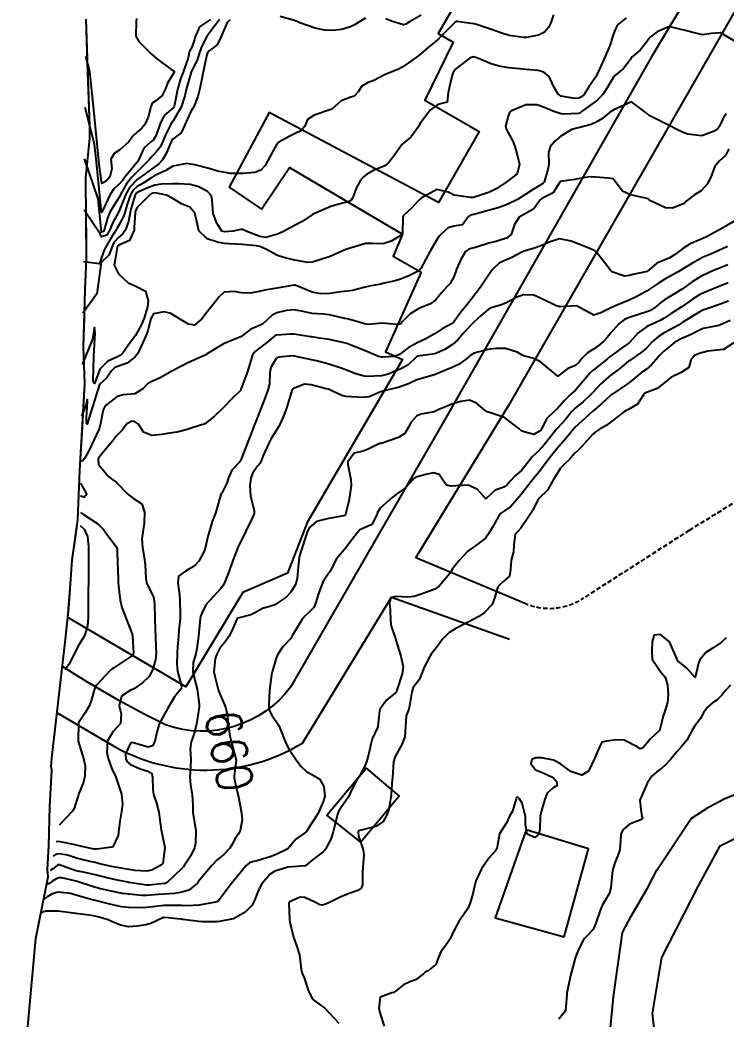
# Model space of a CAD drawing. Header units: metres. Extents: x 292545 to 299085, y 7450245 to 7463078.
# Drawn here: x 296474.6 to 296554.7, y 7461108.6 to 7461221.9 of the extents above; entities that cross this region are included whole.
import ezdxf
from ezdxf.enums import TextEntityAlignment as Align

# ---------------------------------------------------------------- set-up
doc = ezdxf.new("R2010")
doc.units = ezdxf.units.M
doc.linetypes.add('DASHED', pattern=[0.75, 0.5, -0.25])
for name, color, linetype in [('Area', 45, 'Continuous'), ('Cotas', 45, 'Continuous'), ('Curvas de Nivel 1m', 11, 'Continuous'), ('Curvas de Nivel 5m', 15, 'Continuous'), ('Edificações', 30, 'Continuous'), ('Hidrografia', 140, 'Continuous'), ('Vias Primárias', 230, 'Continuous'), ('Vias Secundárias', 230, 'DASHED')]:
    doc.layers.add(name, color=color, linetype=linetype)
doc.styles.add('Style-STANDARD', font='STANDARD.shx')

msp = doc.modelspace()

# ---------------------------------------------------------------- linework, layer by layer
at = {"layer": 'Area'}
msp.add_polyline3d([(296475.37, 7461106.44, 671.8), (296476.4, 7461117.7, 657.4), (296477.77, 7461124.7, 660.21), (296477.72, 7461125.5, 663.77), (296477.86, 7461128.21, 662.97), (296477.97, 7461132.65, 663.77), (296478.18, 7461136.77, 664.01), (296478.13, 7461137.19, 664.04), (296478.2, 7461138.16, 666.14), (296479.73, 7461151.32, 664.67), (296480.11, 7461155.18, 668.98), (296480.52, 7461160.64, 669.46), (296481.16, 7461165.19, 667.81), (296481.37, 7461170.82, 666.35), (296481.96, 7461180.63, 664.21), (296481.8, 7461184.86, 667.03), (296481.99, 7461191.35, 667.13), (296482.14, 7461194.77, 668.95), (296482.07, 7461204.01, 674.33), (296482.5, 7461208.47, 672.83), (296482.51, 7461209.84, 672.84), (296482.09, 7461222.01, 676.5)], dxfattribs=at)
at = {"layer": 'Curvas de Nivel 1m', "flags": 128}
for points, elevation in [([(296535.12, 7461222.5), (296534.81, 7461221.51), (296534.57, 7461221.05), (296534.1, 7461220.54), (296533.45, 7461220.17), (296532.09, 7461219.9), (296531.73, 7461219.9), (296530.09, 7461220.15), (296529.27, 7461220.41), (296528.1, 7461220.84), (296526.3, 7461221.42), (296526.11, 7461221.46), (296524.97, 7461221.63), (296524.2, 7461221.73), (296524.11, 7461221.73), (296524.05, 7461221.7), (296523.98, 7461221.64), (296523.03, 7461220.72), (296522.08, 7461219.75), (296522.04, 7461219.71), (296521.98, 7461219.66), (296520.94, 7461218.81), (296520.07, 7461218.08), (296519.6, 7461217.69), (296518.05, 7461216.59), (296517.46, 7461216.3), (296516.04, 7461215.73), (296514.74, 7461215.04), (296514.03, 7461214.79), (296513.4, 7461214.39), (296512.97, 7461213.77), (296512.5, 7461213.28), (296512.01, 7461213.1), (296511.05, 7461212.74), (296509.99, 7461211.8), (296507.99, 7461211.12), (296507.22, 7461210.6), (296506.92, 7461209.84), (296506.49, 7461209.32), (296505.96, 7461209.11), (296505.12, 7461208.69), (296503.95, 7461208.06), (296503.85, 7461207.98), (296503.79, 7461207.88), (296503.12, 7461206.7), (296502.67, 7461205.89), (296502.42, 7461205.4), (296501.91, 7461204.85), (296501.22, 7461204.6), (296499.91, 7461204.47), (296498.47, 7461204.5), (296497.91, 7461204.6), (296497.15, 7461204.72), (296495.91, 7461205.08), (296494.44, 7461205.46), (296493.92, 7461205.56), (296493.53, 7461205.61), (296491.92, 7461205.31), (296491.13, 7461204.81), (296489.9, 7461204.25), (296489.53, 7461204.05), (296488.55, 7461203.4), (296487.89, 7461203.02), (296487.39, 7461202.56), (296487.13, 7461202.08), (296486.8, 7461201.14), (296486.49, 7461200.08), (296486.33, 7461199.6), (296485.84, 7461198.7), (296485.62, 7461198.31), (296485.5, 7461198.09), (296484.85, 7461197.07), (296484.3, 7461196.1), (296484.12, 7461195.79), (296483.79, 7461194.84), (296483.62, 7461194.23), (296481.78, 7461194.48)], 668), ([(296520.12, 7461222.44), (296518.78, 7461221.7), (296518.37, 7461221.45), (296518.11, 7461221.36), (296516.86, 7461221.72), (296516.12, 7461222.02)], 669), ([(296543.39, 7461222.14), (296542.5, 7461221.42), (296542.32, 7461221.21), (296542.1, 7461220.75), (296541.76, 7461219.75), (296541.67, 7461219.43), (296541.47, 7461218.82), (296540.85, 7461217.44), (296540.05, 7461215.67), (296539.98, 7461215.52), (296539.94, 7461215.45), (296539.15, 7461214.33), (296538.6, 7461213.46), (296538.3, 7461213.18), (296538.01, 7461213.04), (296537.53, 7461212.99), (296536.01, 7461213.27), (296535.65, 7461213.5), (296535.14, 7461214.4), (296534.63, 7461215.51), (296534.05, 7461215.98), (296533.41, 7461216.16), (296532.05, 7461216.3), (296530.9, 7461216.41), (296530.05, 7461216.49), (296528.97, 7461216.66), (296528.06, 7461216.92), (296526.42, 7461217.61), (296526.06, 7461217.71), (296525.68, 7461217.62), (296524.05, 7461216.38), (296523.73, 7461215.96), (296523.62, 7461215.64), (296523.32, 7461214.36), (296523.17, 7461213.65), (296523.07, 7461212.58), (296522, 7461212.33), (296521.12, 7461211.67), (296519.98, 7461210.14), (296519.81, 7461209.85), (296519.72, 7461209.69), (296519, 7461208.66), (296517.94, 7461207.78), (296517.91, 7461207.75), (296517.87, 7461207.71), (296517.09, 7461206.56), (296516.44, 7461205.72), (296516.18, 7461205.46), (296515.92, 7461205.31), (296514.78, 7461204.87), (296513.9, 7461204.38), (296513.56, 7461204.1), (296513.28, 7461203.77), (296512.77, 7461202.89), (296512.35, 7461201.78), (296512.18, 7461201.47), (296511.87, 7461201.28), (296511.19, 7461201.12), (296509.86, 7461200.75), (296507.94, 7461199.92), (296507.85, 7461199.87), (296507.83, 7461199.86), (296507.79, 7461199.83), (296506.62, 7461199.06), (296505.83, 7461198.63), (296505.33, 7461198.36), (296504.4, 7461197.87), (296503.82, 7461197.61), (296502.47, 7461197.24), (296501.82, 7461197.35), (296500.32, 7461197.92), (296499.83, 7461198.12), (296499.61, 7461198.14), (296498.78, 7461197.94), (296497.82, 7461197.85), (296497.51, 7461197.95), (296496.93, 7461198.87), (296496.51, 7461199.96), (296496.39, 7461201.45), (296496.31, 7461201.97), (296495.88, 7461202.45), (296494.89, 7461202.98), (296493.89, 7461203.25), (296492.6, 7461203.31), (296491.89, 7461203.3), (296490.66, 7461203.26), (296489.89, 7461203.15), (296489.09, 7461202.85), (296487.88, 7461202.32), (296487.74, 7461202.21), (296487.67, 7461202.07), (296487.25, 7461200.69), (296487.1, 7461200.08), (296486.89, 7461199.03), (296486.55, 7461198.08), (296486.27, 7461197.64), (296485.82, 7461197.28), (296485.25, 7461196.65), (296485.01, 7461196.1), (296484.66, 7461195.24), (296483.79, 7461194.39), (296483.3, 7461190.83), (296481.71, 7461188.65)], 667), ([(296498.44, 7461221.94), (296498.11, 7461221.61), (296497.39, 7461219.96), (296496.96, 7461219.08), (296496.07, 7461218.4), (296495.87, 7461218.17), (296495.8, 7461217.97), (296495.48, 7461216.54), (296495.36, 7461215.98), (296495.16, 7461214.85), (296494.97, 7461213.98), (296494.76, 7461213.23), (296494.29, 7461211.99), (296494.17, 7461211.81), (296493.99, 7461211.54), (296493.31, 7461210), (296492.87, 7461209.09), (296491.95, 7461208.38), (296491.79, 7461208.18), (296491.72, 7461208.02), (296491.19, 7461206.77), (296490.76, 7461206.03), (296490.36, 7461205.59), (296489.92, 7461205.27), (296488.26, 7461204.06), (296488.05, 7461203.92), (296487.9, 7461203.81), (296487.04, 7461202.92), (296486.57, 7461202.08), (296486.37, 7461201.58), (296485.85, 7461200.24), (296485.8, 7461200.14), (296485.77, 7461200.09), (296485.1, 7461198.84), (296484.79, 7461198.1), (296484.45, 7461197.48), (296483.82, 7461197.32), (296483.7, 7461197.65), (296481.85, 7461200.31)], 669), ([(296496.19, 7461221.97), (296496.11, 7461221.9), (296494.95, 7461221.14), (296494.46, 7461219.99), (296494.39, 7461219.69), (296494.08, 7461218.81), (296493.78, 7461218.28), (296493.75, 7461217.99), (296493.68, 7461217.62), (296493.09, 7461216), (296492.81, 7461215.23), (296492.48, 7461214.01), (296492.07, 7461212.09), (296492.04, 7461212.02), (296491.99, 7461211.96), (296490.93, 7461211.08), (296490.46, 7461210.04), (296490.34, 7461209.66), (296489.95, 7461208.68), (296489.71, 7461208.28), (296489.38, 7461208.05), (296488.63, 7461207.36), (296488.06, 7461206.06), (296487.92, 7461205.83), (296486.49, 7461204.08), (296486.24, 7461203.74), (296485.89, 7461203.32), (296485.25, 7461202.73), (296484.83, 7461202.1), (296484.51, 7461201.46), (296483.88, 7461200.11), (296483.87, 7461200.09), (296483.85, 7461200.05), (296483.31, 7461205.45), (296483.04, 7461207.81), (296481.99, 7461211.98)], 671), ([(296487.82, 7461222.06), (296487.78, 7461221.74), (296487.75, 7461220.07), (296488.08, 7461219.46), (296489.46, 7461218.05), (296490.06, 7461217.54), (296491.72, 7461216.34), (296492.04, 7461216.14), (296492.09, 7461216.07), (296492.08, 7461216.02), (296492.07, 7461215.99), (296492.04, 7461215.92), (296491.31, 7461214.74), (296491.05, 7461214.03), (296490.72, 7461213.32), (296490, 7461212.74), (296489.59, 7461212.45), (296489.42, 7461212.05), (296489.14, 7461210.89), (296488.75, 7461210.05), (296488.4, 7461209.62), (296487.96, 7461209.27), (296487.34, 7461208.68), (296486.93, 7461208.08), (296485.93, 7461207.16), (296485.26, 7461206.77), (296484.89, 7461206.1), (296485.01, 7461205), (296484.78, 7461204.1), (296484.38, 7461203.62), (296483.89, 7461203.36), (296483.57, 7461205.56), (296482.91, 7461212.1), (296482.62, 7461215), (296482.51, 7461216.07), (296482.06, 7461217.81)], 672), ([(296513.78, 7461222.1), (296513.24, 7461221.77), (296512.54, 7461221.34), (296512.1, 7461221.14), (296511.07, 7461220.82), (296510.1, 7461220.71), (296509.15, 7461220.76), (296508.1, 7461220.99), (296506.36, 7461221.6), (296506.11, 7461221.7), (296505.73, 7461221.85), (296504.12, 7461222.3)], 669), ([(296556.08, 7461219.26), (296554.1, 7461220.45), (296553.04, 7461220.36), (296552.1, 7461220.23), (296550.95, 7461220.48), (296550.1, 7461220.72), (296548.33, 7461221.12), (296548.11, 7461221.09), (296546.92, 7461220.55), (296546.09, 7461219.94), (296545.86, 7461219.61), (296545.71, 7461219.38), (296544.99, 7461218.47), (296544.07, 7461217.73), (296543.91, 7461217.55), (296543.82, 7461217.4), (296543.07, 7461216.39), (296542.04, 7461215.55), (296541.93, 7461215.42), (296541.24, 7461214.22), (296540.73, 7461213.44), (296540.01, 7461212.72), (296539.27, 7461212.19), (296538.28, 7461211.47), (296538.11, 7461211.35), (296537.99, 7461211.31), (296536.26, 7461211.23), (296535.99, 7461211.25), (296535.18, 7461211.51), (296534, 7461212.03), (296533.24, 7461212.29), (296532, 7461212.26), (296530.3, 7461211.57), (296530.15, 7461211.41), (296529.98, 7461210.99), (296529.67, 7461209.87), (296529.75, 7461209.57), (296529.96, 7461209.17), (296530.53, 7461208.14), (296530.73, 7461207.56), (296531, 7461206.62), (296531.28, 7461205.55), (296531.02, 7461204.44), (296529.89, 7461203.57), (296528.69, 7461202.78), (296527.88, 7461202.38), (296526.04, 7461201.78), (296525.87, 7461201.76), (296525.73, 7461201.76), (296523.88, 7461202.04), (296523.17, 7461202.36), (296521.88, 7461202.68), (296520.11, 7461201.69), (296519.87, 7461201.45), (296519.02, 7461200.54), (296518.13, 7461199.71), (296518.04, 7461199.52), (296517.98, 7461197.71), (296517.94, 7461197.59), (296517.82, 7461197.45), (296516.73, 7461196.8), (296515.81, 7461196.52), (296514.59, 7461196.53), (296513.81, 7461196.54), (296513.21, 7461196.36), (296511.8, 7461195.94), (296511.38, 7461195.79), (296509.8, 7461195.08), (296508.84, 7461194.77), (296507.79, 7461194.44), (296507.25, 7461194.38), (296505.79, 7461194.65), (296504.81, 7461194.88), (296503.8, 7461195.19), (296502.48, 7461195.89), (296501.81, 7461196.19), (296501.42, 7461196.29), (296499.81, 7461196.44), (296498.35, 7461196.49), (296497.81, 7461196.53), (296497.11, 7461196.65), (296495.81, 7461197.07), (296494.89, 7461197.98), (296494.6, 7461199.22), (296494.42, 7461199.98), (296493.86, 7461200.66), (296492.92, 7461201.06), (296491.87, 7461201.69), (296491.2, 7461202.03), (296489.88, 7461202.29), (296489.67, 7461202.24), (296489.32, 7461202.05), (296487.86, 7461200.59), (296487.7, 7461200.23), (296487.67, 7461200.07), (296487.56, 7461198.35), (296487.53, 7461198.07), (296487, 7461196.89), (296485.81, 7461196.37), (296485.66, 7461196.24), (296485.6, 7461196.09), (296485.36, 7461194.52), (296485.28, 7461194.1), (296485.77, 7461193.09), (296486.87, 7461192.08), (296487.75, 7461191.69), (296488.82, 7461191.13), (296489.15, 7461190.05), (296489.04, 7461189.37), (296488.66, 7461188.06), (296488.39, 7461187.37), (296487.68, 7461186.1), (296487.67, 7461186.08), (296486.83, 7461184.92), (296486.22, 7461184.08), (296485.93, 7461183.82), (296485.66, 7461183.7), (296484.57, 7461183.18), (296483.64, 7461182.29), (296483.04, 7461180.65), (296482.89, 7461180.98), (296482.91, 7461182.23), (296482.95, 7461183.77), (296483.11, 7461186.38), (296483.05, 7461187.03), (296482.81, 7461185.68), (296481.65, 7461182.81)], 666), ([(296555.04, 7461207.27), (296554.67, 7461206.53), (296553.93, 7461205.88), (296553.45, 7461205.29), (296553.02, 7461204.18), (296552.62, 7461203.3), (296551.89, 7461202.52), (296551.14, 7461202.06), (296550.19, 7461201.33), (296550.04, 7461201.16), (296549.87, 7461201.06), (296548.64, 7461200.57), (296547.86, 7461200.59), (296546.14, 7461201.38), (296545.99, 7461201.5), (296545.88, 7461201.6), (296545.56, 7461201.7), (296543.88, 7461202.05), (296542.97, 7461202.5), (296542.26, 7461203.42), (296541.9, 7461203.88), (296541.38, 7461203.96), (296539.9, 7461204.09), (296539.26, 7461204.1), (296537.9, 7461203.88), (296537.56, 7461203.82), (296535.89, 7461203.58), (296535.85, 7461203.54), (296535.84, 7461203.5), (296535.08, 7461202.31), (296533.87, 7461201.68), (296533.76, 7461201.63), (296533.66, 7461201.52), (296532.9, 7461200.49), (296531.86, 7461199.86), (296531.24, 7461199.55), (296530.7, 7461198.69), (296530.33, 7461197.56), (296529.82, 7461197.16), (296528.61, 7461196.78), (296527.81, 7461196.57), (296526.27, 7461196.08), (296525.81, 7461195.97), (296525.52, 7461195.91), (296525.15, 7461195.63), (296524.64, 7461194.79), (296524.14, 7461193.64), (296524.04, 7461193.38), (296523.77, 7461192.7), (296523.4, 7461192.01), (296523.08, 7461191.65), (296522.44, 7461190.96), (296521.74, 7461190.12), (296521.1, 7461189.67), (296520.13, 7461189.28), (296519.72, 7461189.11), (296518.86, 7461188.56), (296518.01, 7461187.71), (296517.87, 7461187.54), (296517.7, 7461187.4), (296517.35, 7461187.37), (296515.7, 7461187.52), (296514.09, 7461187.36), (296513.7, 7461187.43), (296512.55, 7461187.77), (296511.71, 7461187.98), (296511.45, 7461188.04), (296509.71, 7461188.45), (296509.02, 7461188.51), (296507.72, 7461188.6), (296506.73, 7461188.83), (296505.72, 7461189.03), (296504.83, 7461188.96), (296503.72, 7461188.69), (296503.2, 7461188.4), (296502.65, 7461187.89), (296502.16, 7461187.44), (296501.7, 7461187.19), (296500.77, 7461186.83), (296499.68, 7461185.99), (296499.65, 7461185.96), (296499.55, 7461185.92), (296497.67, 7461185.15), (296496.91, 7461184.72), (296495.75, 7461183.97), (296495.7, 7461183.93), (296495.66, 7461183.91), (296494.32, 7461183.32), (296493.65, 7461183.01), (296492.98, 7461182.67), (296491.75, 7461182.02), (296491.67, 7461181.98), (296491.63, 7461181.96), (296490.42, 7461181.25), (296489.63, 7461180.91), (296489.04, 7461180.63), (296488.51, 7461180.06), (296487.61, 7461179.5), (296486.33, 7461179.36), (296485.6, 7461179.17), (296484.25, 7461178.11), (296484.02, 7461177.68), (296483.72, 7461176.12), (296483.56, 7461175.51), (296482.35, 7461172.95), (296481.9, 7461172.14), (296481.75, 7461171.91), (296481.52, 7461171.83)], 664), ([(296555.84, 7461199.2), (296554.62, 7461198.49), (296553.83, 7461198.02), (296552.5, 7461197.3), (296551.82, 7461197.01), (296550.64, 7461196.5), (296549.81, 7461195.96), (296548.98, 7461195.34), (296548.26, 7461194.89), (296547.79, 7461194.7), (296546.85, 7461194.31), (296545.77, 7461193.38), (296544.13, 7461193.04), (296543.77, 7461192.93), (296543.19, 7461192.83), (296541.77, 7461193.33), (296541.65, 7461193.43), (296541.18, 7461194.03), (296540.1, 7461195.45), (296539.81, 7461195.7), (296539.33, 7461195.93), (296537.81, 7461196.54), (296537.15, 7461196.82), (296535.82, 7461197.07), (296534.65, 7461196.68), (296533.81, 7461196.33), (296533.22, 7461196.11), (296531.8, 7461195.68), (296531.48, 7461195.54), (296530.41, 7461194.94), (296529.79, 7461194.71), (296529.01, 7461194.35), (296528.23, 7461193.59), (296528.03, 7461193.33), (296527.77, 7461192.94), (296526.84, 7461191.6), (296525.74, 7461190.17), (296525.52, 7461189.84), (296525.34, 7461189.62), (296524.61, 7461188.74), (296523.82, 7461187.64), (296523.77, 7461187.57), (296523.7, 7461187.52), (296522.49, 7461186.85), (296521.69, 7461186.34), (296520.58, 7461185.68), (296519.68, 7461185.28), (296518.65, 7461184.72), (296517.67, 7461183.95), (296517.07, 7461183.72), (296515.77, 7461183.63), (296515.66, 7461183.63), (296515.26, 7461183.74), (296513.67, 7461184.4), (296512.61, 7461184.83), (296511.68, 7461185.2), (296511.23, 7461185.33), (296509.68, 7461185.65), (296508.57, 7461185.82), (296507.68, 7461185.94), (296507.55, 7461185.96), (296505.69, 7461186.25), (296505.29, 7461186.26), (296503.69, 7461186.14), (296503.51, 7461186.06), (296503.29, 7461185.88), (296502.41, 7461185.16), (296501.67, 7461184.59), (296501.28, 7461184.29), (296500.99, 7461183.91), (296500.66, 7461182.9), (296500.35, 7461181.92), (296499.66, 7461179.98), (296499.65, 7461179.93), (296499.61, 7461179.87), (296498.63, 7461178.91), (296497.68, 7461177.95), (296497.64, 7461177.9), (296497.59, 7461177.85), (296496.61, 7461176.93), (296495.56, 7461176.07), (296495.49, 7461176.04), (296495.18, 7461175.98), (296493.56, 7461175.45), (296492.43, 7461175.14), (296491.55, 7461175.02), (296490.69, 7461174.89), (296489.55, 7461174.77), (296488.62, 7461175.12), (296488.02, 7461176.06), (296487.57, 7461176.34), (296487.26, 7461176.38), (296486.7, 7461176.08), (296486.23, 7461175.41), (296485.55, 7461174.72), (296485.08, 7461174.1), (296483.52, 7461172.27), (296483.46, 7461172.12), (296483.51, 7461171.46), (296484.64, 7461170.1), (296485.11, 7461169.72), (296485.49, 7461169.45), (296486.88, 7461168.08), (296487.47, 7461167.62), (296488.41, 7461167), (296488.7, 7461166.06), (296488.68, 7461164.81), (296488.58, 7461164.06), (296488.42, 7461163.05), (296488.48, 7461162.06), (296488.7, 7461160.74), (296488.81, 7461160.06), (296488.85, 7461158.56), (296488.93, 7461158.05), (296489.34, 7461157.18), (296489.74, 7461156.45), (296489.82, 7461156.04), (296489.84, 7461155.53), (296489.89, 7461154.04), (296489.94, 7461152.69), (296489.97, 7461152.04), (296490.02, 7461150.79), (296490.04, 7461150.04), (296489.98, 7461149.31), (296489.59, 7461148.04), (296489.23, 7461147.42), (296488.54, 7461146.74), (296487.58, 7461146.07), (296487.34, 7461145.94), (296487.21, 7461145.9), (296486.1, 7461145.18), (296485.84, 7461144.08), (296486.07, 7461143.18), (296486.01, 7461142.08), (296485.15, 7461141.18), (296484.51, 7461140.11), (296484.43, 7461138.8), (296484.59, 7461138.11), (296485.1, 7461136.75), (296485.32, 7461136.32), (296485.43, 7461136.09), (296485.84, 7461134.84), (296486.09, 7461134.08), (296486.21, 7461132.93), (296486.1, 7461132.08), (296485.9, 7461130.95), (296485.8, 7461130.09), (296485.73, 7461129.38), (296485.12, 7461128.1), (296484.99, 7461128.05), (296483.3, 7461127.81), (296482.99, 7461127.83), (296481.61, 7461128.13), (296480.99, 7461128.26), (296480.83, 7461128.3), (296479, 7461128.69), (296478.7, 7461128.65)], 663), ([(296554.87, 7461196.21), (296553.81, 7461195.7), (296552.88, 7461195.29), (296552.12, 7461194.98), (296551.8, 7461194.82), (296550.83, 7461194.28), (296549.78, 7461193.62), (296549.6, 7461193.51), (296549.29, 7461193.34), (296547.76, 7461192.48), (296547.07, 7461192.06), (296546.02, 7461191.38), (296545.87, 7461191.26), (296545.75, 7461191.17), (296544.61, 7461190.52), (296543.74, 7461190.12), (296542.05, 7461189.43), (296541.83, 7461189.33), (296541.73, 7461189.3), (296540.5, 7461188.67), (296539.72, 7461188.41), (296537.73, 7461189.47), (296535.86, 7461189.37), (296535.73, 7461189.38), (296535.37, 7461189.5), (296533.74, 7461190.31), (296532.9, 7461190.68), (296531.74, 7461190.71), (296530.89, 7461190.41), (296529.74, 7461189.79), (296529.59, 7461189.72), (296529.23, 7461189.57), (296528.08, 7461189.23), (296527.72, 7461189.04), (296526.94, 7461188.37), (296526.09, 7461187.61), (296525.7, 7461187.23), (296524.94, 7461186.37), (296524.26, 7461185.63), (296523.98, 7461185.34), (296523.68, 7461185.1), (296522.79, 7461184.53), (296521.67, 7461184.03), (296519.75, 7461183.77), (296519.66, 7461183.75), (296519.62, 7461183.73), (296519.59, 7461183.69), (296518.6, 7461182.75), (296517.64, 7461182.24), (296517.25, 7461182.11), (296516.37, 7461181.73), (296515.63, 7461181.53), (296513.91, 7461181.47), (296513.63, 7461181.5), (296512.71, 7461181.77), (296511.64, 7461182.18), (296511.03, 7461182.4), (296509.65, 7461182.84), (296508.25, 7461183.23), (296507.66, 7461183.36), (296505.74, 7461183.78), (296505.66, 7461183.79), (296503.89, 7461183.65), (296503.66, 7461183.51), (296503.04, 7461182.48), (296502.93, 7461181.89), (296502.89, 7461180.62), (296502.73, 7461179.89), (296502.42, 7461179.08), (296501.97, 7461177.9), (296501.86, 7461177.62), (296501.58, 7461176.9), (296501.29, 7461176.18), (296501.18, 7461175.91), (296500.95, 7461175.3), (296500.41, 7461173.92), (296499.69, 7461172.09), (296499.61, 7461171.93), (296499.58, 7461171.87), (296499.52, 7461171.79), (296498.64, 7461170.81), (296498.24, 7461169.94), (296498.07, 7461169.36), (296497.48, 7461168.21), (296497.37, 7461168.05), (296497.33, 7461167.95), (296496.94, 7461166.46), (296496.76, 7461165.96), (296496.4, 7461164.99), (296496.08, 7461163.96), (296495.93, 7461163.45), (296495.61, 7461161.97), (296495.56, 7461161.81), (296495.39, 7461161.41), (296494.87, 7461160.49), (296494.39, 7461159.98), (296493.37, 7461159.38), (296492.58, 7461158.79), (296492.49, 7461158.01), (296492.68, 7461156.67), (296492.72, 7461156.01), (296492.77, 7461154.54), (296492.75, 7461154.01), (296492.61, 7461152.68), (296492.56, 7461152.01), (296492.47, 7461150.8), (296492.44, 7461150.01), (296492.38, 7461148.87), (296492.45, 7461148.01), (296492.9, 7461146.32), (296492.87, 7461146), (296492.12, 7461145.09), (296491.48, 7461144.02), (296491.38, 7461143.82), (296491.18, 7461143.49), (296490.38, 7461142.03), (296490.07, 7461140.95), (296489.9, 7461140.04), (296489.63, 7461139.55), (296489.13, 7461139.41), (296487.3, 7461139.91), (296487.14, 7461139.85), (296486.57, 7461138.63), (296486.59, 7461138.08), (296486.76, 7461137.73), (296487.11, 7461137.42), (296488.24, 7461136.92), (296489.1, 7461136.69), (296489.5, 7461136.45), (296489.62, 7461136.04), (296489.67, 7461134.63), (296489.75, 7461134.04), (296490.06, 7461133.04), (296490.33, 7461132.03), (296490.41, 7461131.4), (296490.59, 7461130.03), (296491, 7461128.19), (296491.01, 7461128.03), (296490.99, 7461127.68), (296490.8, 7461126.21), (296490.66, 7461126.03), (296489.56, 7461125.45), (296488.97, 7461125.34), (296487.61, 7461125.42), (296486.97, 7461125.52), (296486.5, 7461125.61), (296484.97, 7461125.85), (296483.81, 7461126.11), (296482.98, 7461126.34), (296482.7, 7461126.4), (296480.98, 7461126.81), (296479.96, 7461127.13), (296478.98, 7461127.31), (296478.75, 7461127.25), (296478.35, 7461127.03)], 662), ([(296554.92, 7461194.13), (296553.78, 7461193.67), (296553.5, 7461193.56), (296552.88, 7461193.29), (296551.77, 7461192.77), (296550.87, 7461192.21), (296549.75, 7461191.38), (296549.68, 7461191.33), (296547.74, 7461190.15), (296547.29, 7461189.82), (296546.76, 7461189.37), (296546.15, 7461188.96), (296545.72, 7461188.78), (296544.66, 7461188.45), (296543.71, 7461188.13), (296543.21, 7461187.91), (296542.56, 7461187.42), (296541.69, 7461186.45), (296541.23, 7461185.89), (296540.8, 7461185.44), (296540.2, 7461184.92), (296539.67, 7461184.57), (296538.99, 7461184.13), (296538.33, 7461183.46), (296538.04, 7461183.08), (296537.65, 7461182.71), (296536.77, 7461182.37), (296535.63, 7461181.5), (296533.66, 7461183.11), (296532.78, 7461183.53), (296531.88, 7461183.76), (296531.67, 7461183.85), (296531.02, 7461184.21), (296529.67, 7461184.64), (296528.63, 7461184.63), (296527.67, 7461184.52), (296526.15, 7461184.1), (296525.66, 7461183.83), (296525.55, 7461183.73), (296525.44, 7461183.62), (296524.44, 7461182.85), (296523.65, 7461182.48), (296523.05, 7461182.24), (296521.63, 7461181.66), (296519.63, 7461181.06), (296518.69, 7461180.63), (296517.62, 7461180.26), (296515.61, 7461179.74), (296514.21, 7461179.15), (296513.61, 7461179.09), (296512.22, 7461179.16), (296511.61, 7461179.18), (296511.11, 7461179.29), (296510.04, 7461179.8), (296509.76, 7461179.95), (296509.61, 7461180.01), (296509.35, 7461180.07), (296507.62, 7461180.5), (296506.89, 7461180.57), (296505.62, 7461180.09), (296505.44, 7461179.85), (296505.35, 7461179.59), (296504.83, 7461177.86), (296504.5, 7461176.95), (296504.01, 7461175.87), (296503.56, 7461175.13), (296503.07, 7461174.36), (296502.84, 7461173.89), (296502.21, 7461172.58), (296501.96, 7461171.9), (296501.81, 7461171.6), (296501.51, 7461171.23), (296500.98, 7461170.43), (296500.78, 7461169.91), (296500.67, 7461169.1), (296500.75, 7461167.91), (296501.15, 7461166.2), (296501.16, 7461165.9), (296500.92, 7461165.39), (296500.22, 7461163.92), (296499.41, 7461162.28), (296499.3, 7461162.04), (296499.26, 7461161.93), (296498.75, 7461160.57), (296498.52, 7461159.94), (296498.22, 7461159.09), (296497.75, 7461157.95), (296497.61, 7461157.69), (296497.35, 7461157.38), (296496.04, 7461155.97), (296495.73, 7461155.57), (296495.32, 7461154.85), (296495.08, 7461154.21), (296495.04, 7461153.98), (296494.88, 7461152.39), (296494.83, 7461151.98), (296494.66, 7461150.58), (296494.53, 7461149.99), (296494.24, 7461148.99), (296494.21, 7461147.99), (296494.5, 7461146.7), (296494.68, 7461145.99), (296494.91, 7461144.26), (296494.91, 7461143.98), (296494.69, 7461142.46), (296494.6, 7461141.99), (296494.31, 7461140.83), (296494.03, 7461139.99), (296493.91, 7461139.21), (296493.96, 7461137.99), (296493.94, 7461137.15), (296493.87, 7461135.99), (296493.94, 7461135.13), (296494.11, 7461133.99), (296494.19, 7461132.86), (296494.21, 7461131.99), (296494.44, 7461130.57), (296494.53, 7461129.98), (296494.51, 7461128.47), (296494.39, 7461127.99), (296493.93, 7461127.04), (296493.26, 7461126), (296493.14, 7461125.83), (296492.97, 7461125.63), (296491.27, 7461124.03), (296491.06, 7461123.92), (296490.95, 7461123.91), (296489.25, 7461123.75), (296488.95, 7461123.75), (296486.98, 7461124.04), (296486.95, 7461124.04), (296486.81, 7461124.07), (296485.26, 7461124.4), (296484.96, 7461124.46), (296484.49, 7461124.57), (296482.96, 7461124.94), (296481.93, 7461125.16), (296480.97, 7461125.38), (296480.38, 7461125.56), (296478.97, 7461126.1), (296478.95, 7461126.09), (296478.32, 7461125.6), (296478.01, 7461125.41)], 661), ([(296555.01, 7461190), (296553.74, 7461189.56), (296552.98, 7461189.29), (296552.07, 7461188.97), (296551.73, 7461188.81), (296550.8, 7461188.24), (296549.71, 7461187.53), (296549.58, 7461187.45), (296549.39, 7461187.33), (296547.69, 7461186.4), (296547.05, 7461186.01), (296546.34, 7461185.37), (296546.02, 7461185.03), (296545.68, 7461184.68), (296544.97, 7461184.09), (296543.96, 7461183.4), (296543.79, 7461183.27), (296543.66, 7461183.18), (296542.68, 7461182.38), (296541.64, 7461181.62), (296541.53, 7461181.54), (296541.4, 7461181.43), (296540.48, 7461180.59), (296539.62, 7461179.68), (296539.4, 7461179.45), (296538.49, 7461178.58), (296537.59, 7461177.85), (296537.39, 7461177.67), (296537.23, 7461177.48), (296536.48, 7461176.58), (296535.56, 7461175.55), (296535.54, 7461175.52), (296535.52, 7461175.5), (296534.65, 7461174.41), (296533.91, 7461173.52), (296533.74, 7461173.32), (296533.54, 7461173.11), (296532.72, 7461172.34), (296532.12, 7461171.54), (296531.51, 7461170.79), (296530.84, 7461170.22), (296530.22, 7461169.56), (296529.88, 7461169.18), (296529.49, 7461168.9), (296528.5, 7461168.57), (296527.47, 7461167.59), (296526.52, 7461168.64), (296525.49, 7461169.12), (296524.06, 7461169.06), (296523.49, 7461169), (296522.98, 7461169.14), (296522.63, 7461169.65), (296522.17, 7461170.33), (296521.5, 7461170.51), (296520.81, 7461170.36), (296519.5, 7461170.02), (296519.29, 7461169.89), (296519.12, 7461169.69), (296518.35, 7461168.84), (296517.48, 7461168.2), (296516.84, 7461167.72), (296516.1, 7461167.1), (296515.45, 7461166.51), (296515.16, 7461166.03), (296515.07, 7461165.74), (296514.52, 7461164.66), (296513.43, 7461164.16), (296513.15, 7461164.04), (296512.9, 7461163.77), (296512.26, 7461162.92), (296511.4, 7461161.83), (296511.36, 7461161.78), (296510.46, 7461160.73), (296510, 7461159.8), (296509.8, 7461159.37), (296509.36, 7461158.75), (296508.99, 7461158.18), (296508.83, 7461157.82), (296508.44, 7461156.72), (296508.17, 7461155.82), (296507.92, 7461155.23), (296507.31, 7461154.61), (296506.9, 7461154.25), (296506.56, 7461153.84), (296505.53, 7461152.1), (296505.4, 7461151.86), (296505.36, 7461151.78), (296505.28, 7461151.69), (296504.37, 7461150.76), (296503.8, 7461149.87), (296503.65, 7461149.48), (296503.23, 7461148.07), (296503.19, 7461147.92), (296503.18, 7461147.88), (296502.94, 7461146.16), (296502.91, 7461145.88), (296502.82, 7461144.26), (296502.81, 7461143.89), (296502.87, 7461143.58), (296503.17, 7461143.04), (296503.97, 7461141.87), (296504.5, 7461140.52), (296504.75, 7461139.86), (296505.13, 7461139.12), (296505.99, 7461137.85), (296506.48, 7461137.21), (296507.1, 7461136.63), (296508.56, 7461135.82), (296509.08, 7461134.93), (296509.18, 7461133.81), (296509.16, 7461133.71), (296509.06, 7461133.37), (296508.38, 7461131.82), (296507.27, 7461130.08), (296507.09, 7461129.84), (296507.06, 7461129.8), (296507.02, 7461129.77), (296505.9, 7461128.96), (296504.99, 7461127.86), (296503.66, 7461127.2), (296502.98, 7461126.96), (296501.63, 7461126.55), (296500.98, 7461126.39), (296500.63, 7461126.26), (296500.22, 7461125.92), (296499.66, 7461125.23), (296498.96, 7461124.37), (296498.76, 7461124.13), (296498.6, 7461123.93), (296497.88, 7461123), (296497.1, 7461121.95), (296497, 7461121.87), (296496.92, 7461121.84), (296496.79, 7461121.82), (296494.92, 7461121.46), (296493.52, 7461121.39), (296492.92, 7461121.43), (296492.36, 7461121.45), (296490.92, 7461121.42), (296489.68, 7461121.28), (296488.91, 7461121.19), (296487.81, 7461121.16), (296486.91, 7461121.19), (296486.12, 7461121.29), (296484.92, 7461121.54), (296483.01, 7461122.03), (296482.92, 7461122.05), (296482.68, 7461122.12), (296480.93, 7461122.61), (296480.3, 7461122.78), (296478.93, 7461122.96), (296478.23, 7461122.77), (296477.67, 7461122.42), (296477.44, 7461122.25), (296477.32, 7461122.18)], 659), ([(296555.19, 7461187.79), (296554.01, 7461187.29), (296553.7, 7461187.19), (296552.11, 7461186.89), (296551.7, 7461186.73), (296550.78, 7461186.23), (296549.69, 7461185.78), (296548.9, 7461185.34), (296548.23, 7461184.79), (296547.67, 7461184.31), (296547.18, 7461183.85), (296546.78, 7461183.37), (296546.26, 7461182.77), (296545.65, 7461182.26), (296545.14, 7461181.89), (296544.49, 7461181.39), (296544.02, 7461181.01), (296543.63, 7461180.7), (296541.77, 7461179.43), (296541.68, 7461179.36), (296541.61, 7461179.31), (296540.64, 7461178.4), (296539.58, 7461177.47), (296537.56, 7461175.67), (296537.47, 7461175.57), (296537.4, 7461175.48), (296536.58, 7461174.47), (296535.73, 7461173.5), (296535.64, 7461173.4), (296535.54, 7461173.28), (296534.74, 7461172.3), (296534.16, 7461171.51), (296533.89, 7461171.13), (296533.5, 7461170.65), (296532.62, 7461169.53), (296531.48, 7461168.08), (296531.23, 7461167.8), (296531.03, 7461167.55), (296530.31, 7461166.71), (296529.45, 7461166.14), (296529.11, 7461165.91), (296528.88, 7461165.58), (296528.2, 7461164.36), (296527.76, 7461163.6), (296527.42, 7461163.12), (296526.57, 7461162.45), (296525.4, 7461161.62), (296524.44, 7461160.58), (296523.68, 7461159.64), (296523.56, 7461159.45), (296523.37, 7461159.12), (296522.16, 7461157.66), (296521.68, 7461157.34), (296521.35, 7461157.21), (296520.22, 7461156.8), (296519.34, 7461156.51), (296518.62, 7461156.41), (296517.33, 7461156.49), (296516.68, 7461156.37), (296516.52, 7461155.72), (296516.58, 7461154.98), (296516.64, 7461153.72), (296516.7, 7461153.12), (296517.19, 7461151.71), (296517.28, 7461151.44), (296517.82, 7461149.71), (296518.07, 7461148.53), (296517.95, 7461147.71), (296517.35, 7461145.85), (296517.31, 7461145.72), (296517.28, 7461145.65), (296517.21, 7461145.57), (296516.2, 7461144.73), (296515.47, 7461143.74), (296515.4, 7461143.52), (296515.21, 7461141.74), (296515.2, 7461141.7), (296515.16, 7461141.62), (296514.56, 7461140.33), (296514.42, 7461139.75), (296514.19, 7461138.69), (296513.92, 7461137.75), (296513.7, 7461137.16), (296513.1, 7461136.1), (296512.86, 7461135.76), (296512.25, 7461134.6), (296511.87, 7461133.78), (296511.05, 7461132.54), (296510.73, 7461132.1), (296510.62, 7461131.79), (296510.3, 7461130.53), (296510.12, 7461129.8), (296509.87, 7461128.94), (296509.26, 7461127.81), (296509.14, 7461127.66), (296508.99, 7461127.52), (296507.6, 7461126.45), (296506.97, 7461125.95), (296506.89, 7461125.92), (296506.04, 7461125.85), (296505.04, 7461125.79), (296504.97, 7461125.77), (296503.51, 7461125.33), (296502.96, 7461125), (296502.02, 7461123.89), (296501.66, 7461123.18), (296501.16, 7461121.91), (296500.92, 7461121.47), (296500.14, 7461120.68), (296498.9, 7461119.96), (296498.88, 7461119.95), (296498.78, 7461119.93), (296497.24, 7461119.61), (296496.9, 7461119.58), (296495.29, 7461119.58), (296494.9, 7461119.6), (296493.05, 7461119.85), (296492.9, 7461119.87), (296492.78, 7461119.88), (296491.42, 7461120.02), (296490.93, 7461120.06), (296490.9, 7461120.06), (296490.88, 7461120.05), (296490.8, 7461120.03), (296489.5, 7461119.44), (296488.89, 7461119.24), (296487.88, 7461119.07), (296486.89, 7461119.02), (296486, 7461119.19), (296484.9, 7461119.67), (296484.6, 7461119.8), (296483.57, 7461120.11), (296482.9, 7461120.26), (296482.74, 7461120.29), (296480.91, 7461120.53), (296479.47, 7461120.72), (296478.91, 7461120.79), (296477.51, 7461120.79), (296477.15, 7461120.67), (296477.05, 7461120.61), (296477, 7461120.57), (296476.98, 7461120.56)], 658), ([(296555.61, 7461185.26), (296554.43, 7461184.52), (296553.67, 7461184.44), (296552.66, 7461184.31), (296551.66, 7461184.05), (296551.15, 7461183.83), (296550.72, 7461183.32), (296550.48, 7461182.49), (296549.64, 7461181.9), (296548.46, 7461181.35), (296547.63, 7461180.65), (296546.89, 7461180.09), (296545.62, 7461179.61), (296545.47, 7461179.53), (296545.35, 7461179.38), (296544.66, 7461178.33), (296543.59, 7461177.66), (296543.4, 7461177.58), (296543.07, 7461177.41), (296541.57, 7461176.24), (296541.11, 7461175.89), (296540.33, 7461175.44), (296539.86, 7461175.15), (296539.56, 7461174.86), (296538.32, 7461173.47), (296537.92, 7461173.09), (296537.53, 7461172.71), (296536.96, 7461172.05), (296536.39, 7461171.49), (296535.94, 7461171.07), (296535.5, 7461170.39), (296535.17, 7461169.83), (296535, 7461169.5), (296534.45, 7461168.55), (296533.47, 7461167.6), (296533.41, 7461167.52), (296532.77, 7461166.22), (296532.31, 7461165.54), (296531.43, 7461164.26), (296531.1, 7461163.88), (296530.8, 7461163.56), (296530.62, 7461162.35), (296530.58, 7461161.56), (296530.33, 7461160.62), (296530.24, 7461159.56), (296530.14, 7461158.79), (296529.36, 7461158.11), (296528.82, 7461157.58), (296528.49, 7461156.42), (296528.17, 7461155.59), (296527.31, 7461154.68), (296526.67, 7461154.24), (296525.51, 7461153.62), (296525.38, 7461153.54), (296525.3, 7461153.5), (296524.05, 7461152.88), (296523.29, 7461152.42), (296522.54, 7461151.65), (296522.02, 7461150.91), (296521.26, 7461149.95), (296521.15, 7461149.77), (296521.1, 7461149.67), (296520.45, 7461148.47), (296520.16, 7461147.68), (296519.89, 7461147.02), (296519.22, 7461146.15), (296519.04, 7461145.69), (296518.81, 7461144.07), (296518.7, 7461143.7), (296518.43, 7461142.95), (296518.35, 7461141.7), (296518.27, 7461140.58), (296517.92, 7461139.71), (296517.12, 7461138.25), (296517, 7461137.83), (296516.99, 7461137.72), (296516.86, 7461135.96), (296516.84, 7461135.72), (296516.71, 7461134.08), (296516.69, 7461133.72), (296516.43, 7461132.35), (296516.22, 7461131.73), (296515.8, 7461130.97), (296515.03, 7461130.42), (296514.5, 7461130.27), (296513.02, 7461129.89), (296512.97, 7461129.76), (296513.02, 7461129.29), (296513.55, 7461127.75), (296513.61, 7461127.13), (296513.49, 7461125.75), (296513.47, 7461125.25), (296513.44, 7461123.76), (296513.3, 7461123.4), (296512.94, 7461123.15), (296511.94, 7461122.78), (296510.93, 7461122.37), (296510.54, 7461122.18), (296509.79, 7461121.8), (296509.19, 7461121.54), (296508.92, 7461121.48), (296508.6, 7461121.49), (296508.05, 7461121.82), (296506.93, 7461122.33), (296506.4, 7461122.38), (296505.19, 7461121.86), (296505.09, 7461121.69), (296505.17, 7461119.86), (296505.21, 7461119.55), (296505.61, 7461117.85), (296506.04, 7461116.67), (296506.29, 7461115.85), (296506.48, 7461114.2), (296506.57, 7461113.84), (296506.82, 7461113.22), (296507.3, 7461111.83), (296507.77, 7461110.8), (296508.79, 7461110.05), (296509.14, 7461109.81), (296510.77, 7461108.08)], 657), ([(296481.47, 7461167.96), (296481.85, 7461167.76), (296482.17, 7461168.13), (296481.48, 7461169.34)], 663), ([(296481.45, 7461166.01), (296481.8, 7461165.78), (296483.43, 7461164.72), (296484.08, 7461164.11), (296484.63, 7461163.31), (296485.4, 7461162.3), (296485.54, 7461162.09), (296485.6, 7461161.88), (296485.67, 7461160.09), (296485.68, 7461159.78), (296485.74, 7461158.09), (296485.77, 7461157.67), (296485.94, 7461156.08), (296486.15, 7461155.25), (296486.58, 7461154.08), (296487.29, 7461152.32), (296487.35, 7461152.07), (296487.37, 7461151.98), (296487.46, 7461150.07), (296487.42, 7461149.91), (296487.26, 7461149.76), (296486.26, 7461149.07), (296485.24, 7461148.38), (296485.06, 7461148.27), (296484.83, 7461148.1), (296483.22, 7461146.38), (296483.1, 7461146.23), (296483.06, 7461146.12), (296482.68, 7461144.64), (296482.47, 7461144.13), (296481.99, 7461143.31), (296481.22, 7461142.14), (296481.21, 7461142.09), (296481.18, 7461140.14), (296481.19, 7461140.09), (296481.78, 7461138.13), (296481.97, 7461137.27), (296481.96, 7461136.13), (296481.8, 7461135.42), (296481.26, 7461134.14), (296481.21, 7461134), (296481.06, 7461133.52), (296480.74, 7461132.45), (296480.55, 7461132.15), (296479.02, 7461130.55)], 664), ([(296554.73, 7461151.82), (296554.16, 7461151.28), (296553.27, 7461150.68), (296552.42, 7461150.14), (296551.75, 7461149.3), (296551.61, 7461148.94), (296551.23, 7461147.31), (296550.28, 7461148.36), (296549.25, 7461149.19), (296549.16, 7461149.34), (296549.13, 7461149.47), (296548.31, 7461151.35), (296547.29, 7461152.19), (296546.56, 7461152.1), (296546.34, 7461151.37), (296546.3, 7461150.33), (296546.34, 7461149.37), (296547.24, 7461148.03), (296547.81, 7461147.35), (296548.09, 7461146.48), (296548.14, 7461145.35), (296548.08, 7461144.46), (296547.74, 7461143.35), (296547.58, 7461142.96), (296547.2, 7461141.36), (296547.19, 7461141.33), (296547.16, 7461141.29), (296546.15, 7461140.36), (296545.34, 7461139.38), (296545.21, 7461139.3), (296545.13, 7461139.26), (296544.97, 7461139.22), (296544.71, 7461139.39), (296543.14, 7461140.2), (296542.32, 7461140.24), (296541.14, 7461140.07), (296540.62, 7461139.96), (296540.34, 7461139.44), (296539.79, 7461138.12), (296539.47, 7461137.45), (296539.11, 7461136.67), (296538.36, 7461136.21), (296537.1, 7461136.64), (296535.92, 7461137.49), (296535.12, 7461137.92), (296533.79, 7461138.19), (296533.12, 7461138.2), (296532.67, 7461137.98), (296532.57, 7461137.54), (296533.11, 7461136.84), (296534.04, 7461136.45), (296535.1, 7461135.94), (296535.49, 7461135.5), (296535.55, 7461135.03), (296535.08, 7461134.77), (296534.41, 7461134.18), (296534.15, 7461133.51), (296533.76, 7461132.23), (296533.62, 7461131.52), (296533.6, 7461130.09), (296533.47, 7461129.52), (296533.02, 7461129.13), (296532.13, 7461129.54), (296531.96, 7461130.61), (296531.97, 7461131.54), (296531.57, 7461133.03), (296531.27, 7461133.55), (296531.07, 7461133.73), (296530.95, 7461133.67), (296530.91, 7461133.55), (296530.47, 7461132.13), (296530.14, 7461131.56), (296529.79, 7461130.81), (296529.02, 7461129.57), (296528.7, 7461127.88), (296528.53, 7461127.58), (296527.79, 7461126.79), (296526.97, 7461125.6), (296526.34, 7461124.22), (296526.16, 7461123.61), (296525.93, 7461122.62), (296525.63, 7461121.61), (296525.43, 7461121.11), (296524.91, 7461120.39), (296524.38, 7461119.63), (296523.87, 7461118.65), (296523.39, 7461117.64), (296522.87, 7461116.86), (296522.33, 7461116.18), (296522.14, 7461115.66), (296521.78, 7461114.73), (296520.84, 7461114), (296520.62, 7461113.89), (296520.37, 7461113.67), (296519.49, 7461113.01), (296518.82, 7461112.78), (296518.1, 7461112.42), (296517.22, 7461111.72), (296516.97, 7461111.55), (296516.8, 7461111.54), (296515.48, 7461111.04), (296515.3, 7461109.73), (296515.49, 7461109.02), (296515.91, 7461107.73)], 656)]:
    msp.add_lwpolyline(points, dxfattribs=dict(at, elevation=elevation))
at = {"layer": 'Curvas de Nivel 5m', "flags": 128}
for points, elevation in [([(296497.22, 7461221.95), (296496.1, 7461220.43), (296495.89, 7461220.17), (296495.76, 7461219.97), (296495.18, 7461218.87), (296494.89, 7461217.98), (296494.69, 7461217.35), (296494.04, 7461216.1), (296494, 7461215.99), (296493.57, 7461214.45), (296493.45, 7461214), (296493.3, 7461213.3), (296492.89, 7461212.01), (296491.98, 7461210.46), (296491.79, 7461210.21), (296491.67, 7461210.02), (296491.09, 7461208.89), (296490.75, 7461208.03), (296490.49, 7461207.48), (296489.93, 7461206.79), (296489.56, 7461206.41), (296489.24, 7461206.05), (296487.91, 7461204.72), (296487.28, 7461204.08), (296486.67, 7461203.31), (296485.98, 7461202.09), (296485.95, 7461202.01), (296485.87, 7461201.85), (296485.18, 7461200.78), (296484.79, 7461200.1), (296484.52, 7461199.43), (296484.15, 7461198.11), (296484.05, 7461197.89), (296483.83, 7461197.84), (296483.44, 7461201.62), (296481.92, 7461206.15)], 670), ([(296554.73, 7461211.27), (296554.43, 7461210.83), (296553.97, 7461209.87), (296553.74, 7461209.51), (296553.39, 7461209.29), (296551.96, 7461208.77), (296550.33, 7461208.96), (296549.96, 7461209.09), (296549.43, 7461209.34), (296547.97, 7461210.09), (296546.59, 7461210.76), (296545.99, 7461211.07), (296545.64, 7461211.38), (296544, 7461212.61), (296543.17, 7461212.24), (296542, 7461211.71), (296541.54, 7461211.43), (296540.7, 7461210.72), (296539.98, 7461210.3), (296539.4, 7461210.03), (296537.97, 7461209.67), (296537.79, 7461209.65), (296537.2, 7461209.48), (296535.96, 7461208.73), (296535.29, 7461208.17), (296534.75, 7461207.51), (296534.58, 7461206.87), (296534.59, 7461205.51), (296534.49, 7461204.94), (296534.06, 7461203.52), (296534, 7461203.41), (296533.89, 7461203.33), (296532.77, 7461202.64), (296531.88, 7461202.05), (296531.05, 7461201.55), (296529.87, 7461200.97), (296528.85, 7461200.6), (296527.86, 7461200.31), (296526.08, 7461199.84), (296525.85, 7461199.8), (296525.71, 7461199.77), (296525.5, 7461199.62), (296524.79, 7461198.68), (296523.84, 7461198.52), (296523.17, 7461198.31), (296522.41, 7461197.65), (296522.14, 7461197.33), (296521.81, 7461196.85), (296521.13, 7461195.67), (296520.37, 7461194.27), (296520.07, 7461193.69), (296519.94, 7461193.53), (296519.78, 7461193.42), (296518.63, 7461192.84), (296517.76, 7461192.49), (296517.16, 7461192.32), (296515.76, 7461191.99), (296515.55, 7461191.94), (296514.45, 7461191.75), (296513.75, 7461191.59), (296512.32, 7461191.2), (296511.75, 7461191.13), (296511.01, 7461191.06), (296509.74, 7461190.89), (296508.72, 7461190.85), (296507.74, 7461191.01), (296505.81, 7461191.8), (296505.75, 7461191.81), (296505.71, 7461191.81), (296503.75, 7461191.46), (296502.39, 7461191.25), (296501.74, 7461191.08), (296500.74, 7461190.91), (296499.74, 7461190.96), (296498.91, 7461191.1), (296497.74, 7461191.03), (296497.18, 7461190.51), (296496.78, 7461189.96), (296496.32, 7461189.38), (296495.72, 7461188.65), (296495.23, 7461187.98), (296494.4, 7461187.29), (296493.7, 7461187.39), (296492.68, 7461188.01), (296491.72, 7461188.59), (296490.95, 7461188.8), (296489.72, 7461188.57), (296489.43, 7461188.04), (296489.09, 7461186.65), (296488.86, 7461186.05), (296488.17, 7461184.57), (296487.95, 7461184.07), (296487.66, 7461183.67), (296486.75, 7461182.98), (296485.65, 7461182.59), (296485.3, 7461182.44), (296484.98, 7461182.1), (296484.43, 7461181.3), (296483.62, 7461180.54), (296482.64, 7461177.4), (296482.22, 7461176.05), (296482.14, 7461176.14), (296482.15, 7461176.71), (296482.17, 7461177.41), (296482.24, 7461178.57), (296482.21, 7461178.86), (296482.11, 7461178.28), (296481.58, 7461176.98)], 665), ([(296554.95, 7461192.08), (296553.76, 7461191.59), (296552.98, 7461191.29), (296551.75, 7461190.74), (296550.86, 7461190.2), (296549.73, 7461189.39), (296549.64, 7461189.33), (296548.48, 7461188.59), (296547.71, 7461188.07), (296547.26, 7461187.81), (296546.25, 7461187.37), (296545.88, 7461187.2), (296545.7, 7461187.08), (296544.72, 7461186.36), (296543.85, 7461185.4), (296543.76, 7461185.32), (296543.68, 7461185.25), (296543.12, 7461184.85), (296541.67, 7461183.81), (296541.45, 7461183.64), (296541.21, 7461183.43), (296540.37, 7461182.73), (296539.64, 7461182.17), (296539.27, 7461181.82), (296538.97, 7461181.46), (296537.62, 7461179.9), (296537.4, 7461179.7), (296537.15, 7461179.48), (296536.38, 7461178.72), (296535.59, 7461177.83), (296535.42, 7461177.66), (296535.2, 7461177.5), (296534.39, 7461176.7), (296533.79, 7461175.52), (296533.71, 7461175.37), (296533.56, 7461175.24), (296532.91, 7461174.88), (296531.56, 7461175.24), (296531.22, 7461175.55), (296529.58, 7461176.79), (296527.76, 7461177.42), (296527.59, 7461177.46), (296527.38, 7461177.59), (296526.41, 7461178.42), (296525.6, 7461178.78), (296524.61, 7461178.63), (296523.6, 7461178.31), (296522.04, 7461177.66), (296521.75, 7461177.51), (296521.59, 7461177.45), (296520.09, 7461177.18), (296519.58, 7461176.95), (296518.97, 7461176.29), (296518.67, 7461175.7), (296518.26, 7461175), (296517.55, 7461174.53), (296515.69, 7461173.89), (296515.54, 7461173.86), (296515.44, 7461173.84), (296515.15, 7461173.74), (296514.09, 7461173.2), (296513.53, 7461173), (296512.53, 7461172.77), (296511.8, 7461171.78), (296511.81, 7461171.48), (296512.12, 7461169.77), (296512.16, 7461169.09), (296511.99, 7461167.77), (296511.91, 7461167.33), (296511.54, 7461165.78), (296511.49, 7461165.73), (296511.44, 7461165.7), (296511.31, 7461165.65), (296509.44, 7461165.32), (296508.24, 7461165.01), (296507.43, 7461164.33), (296507.17, 7461163.83), (296507.06, 7461163.47), (296506.52, 7461161.84), (296506.27, 7461160.97), (296506.14, 7461159.85), (296506.05, 7461158.54), (296505.86, 7461157.85), (296505.34, 7461156.98), (296504.78, 7461156.42), (296504.01, 7461155.87), (296503.6, 7461155.6), (296503.33, 7461155.48), (296502.09, 7461155.12), (296501.31, 7461154.68), (296500.8, 7461154.42), (296499.3, 7461154.05), (296499.23, 7461154), (296499.19, 7461153.93), (296498.64, 7461152.59), (296498.27, 7461151.94), (296497.86, 7461151.36), (296497.26, 7461150.64), (296497.03, 7461150.18), (296496.94, 7461149.95), (296496.73, 7461149.44), (296496.58, 7461147.96), (296496.71, 7461147.44), (296497.07, 7461145.95), (296497.21, 7461145.52), (296497.9, 7461143.94), (296498.12, 7461142.99), (296498.21, 7461141.94), (296498.41, 7461140.68), (296498.58, 7461139.94), (296499.11, 7461137.93), (296498.9, 7461136.13), (296498.9, 7461135.93), (296499.08, 7461135), (296499.33, 7461133.93), (296499.41, 7461133.58), (296499.74, 7461131.92), (296499.8, 7461131.16), (296499.59, 7461129.92), (296499.39, 7461129.55), (296499.01, 7461129.05), (296498.62, 7461128.32), (296498.4, 7461127.94), (296497.71, 7461127.22), (296496.98, 7461126.6), (296496.35, 7461125.96), (296494.96, 7461124.29), (296494.82, 7461124.12), (296494.72, 7461123.98), (296493.76, 7461123.18), (296492.94, 7461122.93), (296492.13, 7461122.81), (296490.93, 7461122.72), (296490.29, 7461122.67), (296488.93, 7461122.57), (296488.41, 7461122.57), (296486.93, 7461122.7), (296486.22, 7461122.8), (296484.94, 7461123.04), (296483.72, 7461123.34), (296482.94, 7461123.56), (296481.09, 7461124.14), (296480.95, 7461124.18), (296479.35, 7461124.56), (296478.96, 7461124.57), (296478.3, 7461124.23), (296477.88, 7461123.92), (296477.67, 7461123.8)], 660), ([(296481.43, 7461164.54), (296481.87, 7461164.14), (296482.24, 7461163.31), (296482.35, 7461162.13), (296482.36, 7461161.16), (296482.37, 7461160.13), (296482.36, 7461159.13), (296482.35, 7461158.13), (296482.34, 7461157.13), (296482.34, 7461156.13), (296482.33, 7461155.11), (296482.33, 7461154.13), (296482.26, 7461153.17), (296481.93, 7461152.13), (296481.7, 7461151.72), (296481.27, 7461150.99), (296480.12, 7461148.79), (296479.76, 7461148.24), (296479.67, 7461148.35)], 665), ([(296555.22, 7461146.45), (296554.67, 7461145.81), (296554.23, 7461145.28), (296553.73, 7461144.75), (296553.19, 7461144.41), (296552.58, 7461143.91), (296552.17, 7461143.3), (296551.83, 7461142.65), (296551.17, 7461141.83), (296550.86, 7461141.31), (296550.27, 7461140.19), (296549.55, 7461139.33), (296549.13, 7461138.86), (296548.45, 7461138.02), (296547.81, 7461137.35), (296547.45, 7461137.02), (296547.11, 7461136.78), (296546.32, 7461136.15), (296545.79, 7461135.37), (296545.59, 7461134.87), (296545.07, 7461133.71), (296544.97, 7461133.49), (296544.95, 7461133.39), (296545.05, 7461132.33), (296545.18, 7461131.53), (296545.22, 7461131.39), (296545.2, 7461131.23), (296545.04, 7461131.17), (296543.77, 7461130.67), (296543.02, 7461130), (296542.82, 7461129.6), (296542.78, 7461129.41), (296542.65, 7461127.76), (296542.57, 7461127.41), (296542.11, 7461126.29), (296541.83, 7461125.42), (296541.74, 7461124.65), (296541.64, 7461123.42), (296541.49, 7461122.87), (296540.93, 7461121.89), (296540.66, 7461121.43), (296540.47, 7461120.99), (296539.94, 7461119.44), (296539.63, 7461118.71), (296538.88, 7461117.93), (296538.65, 7461117.69), (296538.52, 7461117.46), (296537.95, 7461116.38), (296537.59, 7461115.47), (296537.44, 7461114.88), (296537.05, 7461113.48), (296537.01, 7461113.29), (296536.81, 7461112.2), (296536.66, 7461111.48), (296536.64, 7461111.33), (296536.5, 7461109.48), (296535.74, 7461108.53)], 655)]:
    msp.add_lwpolyline(points, dxfattribs=dict(at, elevation=elevation))
at = {"layer": 'Edificações', "elevation": 675.05}
msp.add_lwpolyline([(296524.4, 7461224.41), (296522.03, 7461220.39), (296523.73, 7461219.39), (296520.52, 7461212.8), (296526.71, 7461209.24), (296522.1, 7461201.21), (296502.86, 7461211.42), (296498.31, 7461202.92), (296501.99, 7461200.43), (296505.19, 7461205.16), (296517.99, 7461197.59), (296516.94, 7461195.1), (296520.11, 7461193.3), (296516.06, 7461184.24), (296517.98, 7461183.38), (296507.16, 7461164.88), (296504.96, 7461159.13), (296499.86, 7461156.96), (296493.39, 7461146.24), (296480, 7461154.1), (296480.32, 7461157.91), (296480.52, 7461160.64), (296480.84, 7461162.91), (296481.16, 7461165.19), (296481.26, 7461168), (296481.37, 7461170.82), (296481.66, 7461175.72), (296481.96, 7461180.63), (296481.88, 7461182.75), (296481.8, 7461184.86), (296481.89, 7461188.11), (296481.99, 7461191.35), (296482.06, 7461193.06), (296482.14, 7461194.77), (296482.12, 7461197.42), (296482.11, 7461199.4), (296482.07, 7461204.01), (296482.5, 7461208.47), (296482.51, 7461209.84), (296482.3, 7461215.92), (296482.09, 7461222.01)], dxfattribs=at)
at = {"layer": 'Edificações'}
for points in [[(296513.28, 7461128.6), (296509.41, 7461131.69), (296513.86, 7461137.03), (296517.62, 7461133.83)], [(296532.05, 7461130.01), (296528.53, 7461120.04), (296536.36, 7461117.88), (296539.12, 7461127.86)]]:
    msp.add_lwpolyline(points, close=True, dxfattribs=at)
at = {"layer": 'Hidrografia'}
msp.add_lwpolyline([(296547.74, 7461097.37), (296546.37, 7461109.18), (296547.44, 7461115.53), (296551.61, 7461123.67), (296554.06, 7461128.21), (296557.28, 7461129.79), (296566.76, 7461133.73), (296580.13, 7461136.12), (296597.95, 7461136.45), (296616.54, 7461135.9), (296625.89, 7461133.3)], dxfattribs=at)
at = {"layer": 'Hidrografia', "elevation": 657.82}
msp.add_lwpolyline([(296541.61, 7461107.56), (296541.94, 7461111.07), (296542.96, 7461118.37), (296543.95, 7461120.24), (296545.85, 7461123.48), (296546.88, 7461125.46), (296550.77, 7461131.3), (296552.79, 7461132.61), (296554.51, 7461133.55), (296556.82, 7461134.48)], dxfattribs=at)
at = {"layer": 'Vias Primárias'}
for points in [[(296620.72, 7461202.82, -0.029727), (296637.78, 7461220.64, 0.157123), (296645.48, 7461232.63, 0.133931), (296650.03, 7461242.82, 0.162547), (296648.67, 7461249.95, -0.013259), (296642.56, 7461266.3, 0.009808), (296636.64, 7461279.66, 0.057162), (296631.72, 7461288.21, 0.184813), (296624.59, 7461293.18, -0.092873), (296607.61, 7461299.48, 0.263732), (296601.12, 7461301.4), (296596.72, 7461293.59), (296571.2, 7461249.95), (296550.1, 7461213.15), (296530.04, 7461178.15), (296519.51, 7461160.92), (296531.79, 7461155.76)], [(296478.8, 7461143.31), (296484.87, 7461139.73, 0.275368), (296506.65, 7461139.86), (296516.75, 7461156.4), (296530.13, 7461151.64)]]:
    msp.add_lwpolyline(points, format="xyb", dxfattribs=at)
at = {"layer": 'Vias Primárias', "elevation": 674.63}
msp.add_lwpolyline([(296474.58, 7461267.86, -0.574292), (296482.59, 7461267.69), (296501.32, 7461256.61), (296518.09, 7461246.9), (296543.27, 7461232.51, -0.10987), (296545.45, 7461229.85), (296551.44, 7461226.39), (296546.26, 7461217.73), (296522.92, 7461176.76), (296505.3, 7461146.21, -0.326465), (296491.09, 7461141.92, -0.027748), (296479.41, 7461148.55, -22.256185)], format="xyb", dxfattribs=at)
at = {"layer": 'Vias Secundárias'}
msp.add_lwpolyline([(296620.72, 7461202.82), (296593.96, 7461187.58), (296566.28, 7461173.7), (296550.53, 7461163.99), (296538.47, 7461156.26, -0.252259), (296531.79, 7461155.76, -4.349062)], format="xyb", dxfattribs=at)

# ---------------------------------------------------------------- texts
at = {"layer": 'Cotas', "style": 'Style-STANDARD'}
msp.add_text('660', height=4, rotation=280.6338, dxfattribs=at).set_placement((296498.33, 7461139, 660), align=Align.MIDDLE_CENTER)

doc.saveas('drawing.dxf')
